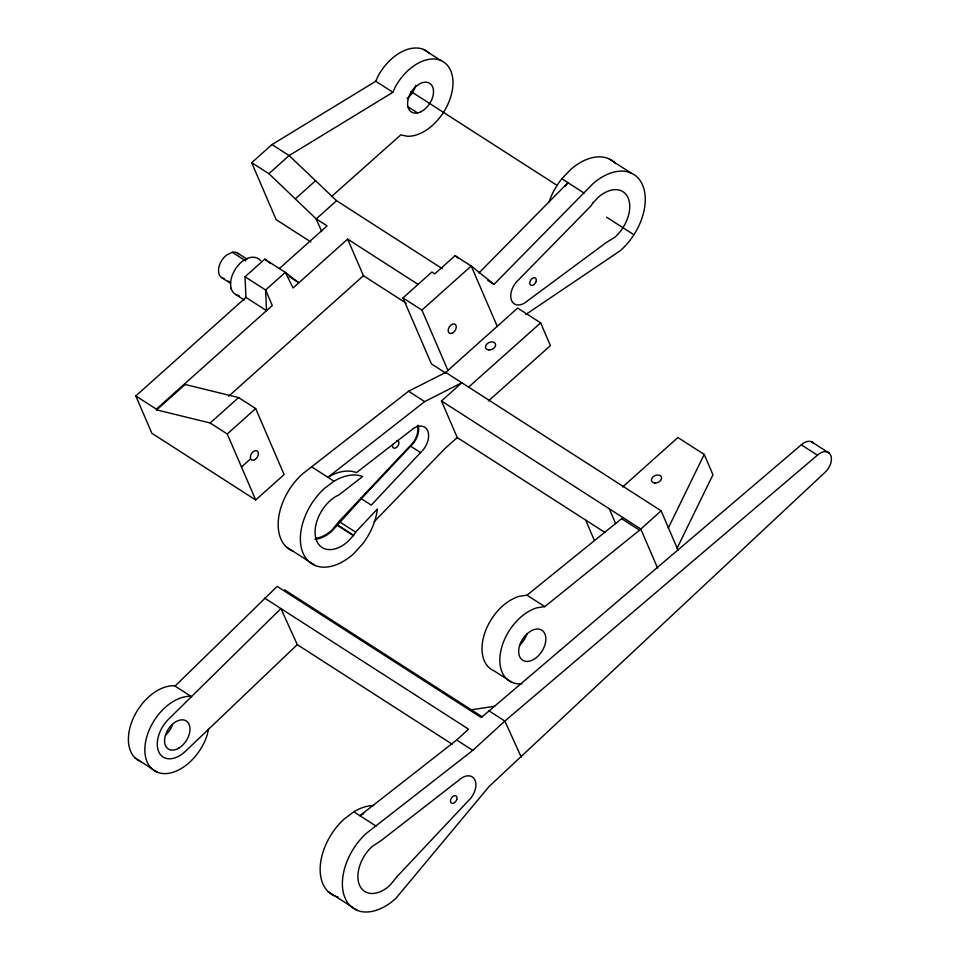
<?xml version="1.0" encoding="UTF-8"?>
<svg xmlns="http://www.w3.org/2000/svg" width="960" height="960" viewBox="0 0 960 960"><rect width="100%" height="100%" fill="white"/><g stroke="black" fill="none" stroke-linecap="round" stroke-linejoin="round"><path stroke-width="1.44" d="M361.332 497.676L361.332 498.732L332.148 530.904A31.38 20.112 -57.3 0 1 314.964 539.268M208.44 729.36L207.228 734.88A42.468 27.228 -57.3 0 1 164.844 773.616A42.468 27.228 -57.3 0 1 147.324 735.072A42.468 27.228 -57.3 0 1 189.708 696.336L191.484 696.648L175.032 686.076L173.256 685.764A42.468 27.228 -57.3 0 0 132.744 719.448A42.468 27.228 -57.3 0 0 141.06 761.748M310.896 241.968L276.144 219.636L251.688 162.708L271.992 144.564L375.78 81.264L378.012 76.152A42.468 27.228 -57.3 0 1 429.456 53.424M251.688 162.708L268.908 173.652L289.128 155.568L392.928 92.28L395.148 87.168A42.468 27.228 -57.3 0 1 438.42 59.688A42.468 27.228 -57.3 0 1 449.076 101.52A42.468 27.228 -57.3 0 1 407.652 136.296L400.764 134.916L331.524 196.536M668.268 528.12L704.208 454.416L677.904 437.532L622.572 487.008M677.076 548.244L712.956 474.72L704.208 454.416M353.616 535.296L355.644 532.128L377.376 509.04A50.652 32.46 -57.3 0 1 362.556 544.02L353.808 553.584A50.652 32.46 -57.3 0 1 303.3 553.728A50.652 32.46 -57.3 0 1 324.276 488.556L334.032 481.212A50.652 32.46 -57.3 0 1 362.616 476.532L338.904 494.976L335.928 496.368A31.38 20.112 -57.3 0 0 315.888 538.5A31.38 20.112 -57.3 0 0 348.192 541.212L353.616 535.296L337.572 524.976M605.304 532.704L457.248 437.556L441.468 400.956L461.82 382.752L424.68 401.604L327.936 477.288A50.652 32.46 -57.3 0 1 356.508 472.608L413.82 428.196A17.16 10.992 -57.3 0 1 427.632 430.632A17.16 10.992 -57.3 0 1 423.48 449.472L371.28 505.116L361.332 498.732L413.544 443.088A17.16 10.992 -57.3 0 0 418.08 425.244M549.144 201.636A50.652 32.46 -57.3 0 1 561.828 178.776L570.732 169.44A50.652 32.46 -57.3 0 1 615.804 163.704M487.824 280.38L494.016 284.352L592.944 183.72A50.652 32.46 -57.3 0 1 642.792 185.568A50.652 32.46 -57.3 0 1 620.268 250.704L525.816 314.472M374.148 521.796L444.912 448.584L457.248 437.556M478.956 272.94L567.936 182.7A50.652 32.46 -57.3 0 0 565.284 186.204M175.032 686.076L277.188 586.404L481.272 717.552L801.312 444.828A13.272 8.508 -57.3 0 1 813.228 442.872M522 683.76A42.468 27.228 -57.3 0 1 500.712 651.432A42.468 27.228 -57.3 0 1 537.012 607.776L544.8 606.636L639.54 530.196L661.128 510.804L445.704 372.396L408.564 391.248L302.064 474.276A50.652 32.46 -57.3 0 0 293.256 551.328M297.276 644.652L184.92 751.788A26.196 16.8 -57.3 0 1 158.784 751.872A26.196 16.8 -57.3 0 1 169.632 718.164L280.92 608.592L297.276 644.652L452.16 744.192M512.1 682.416L494.28 670.968A42.468 27.228 -57.3 0 1 484.68 633.276A42.468 27.228 -57.3 0 1 519.192 596.316L526.98 595.188L622.956 517.572L640.776 529.008L657.624 568.152M817.416 455.172L504.876 721.056L472.788 750.372L366.276 833.412A50.652 32.46 -57.3 0 0 345.3 898.572A50.652 32.46 -57.3 0 0 395.808 898.428L489.156 786.432L825.156 472.212A13.272 8.508 -57.3 0 0 830.652 455.136A13.272 8.508 -57.3 0 0 817.416 455.172L801.312 444.828M363.696 813.636A50.652 32.46 -57.3 0 0 359.916 815.712L456.672 740.016L468.54 729.156L264.456 598.008M295.272 198.888L315.576 180.732M184.764 383.748L185.076 384.48L238.584 397.572L255.672 408.564L284.1 474.588L255.696 499.98L151.872 433.284L135.792 395.94L245.94 297.432L245.04 276.78L264.744 259.152L285.312 272.364L298.812 282.78L289.14 276.564M442.272 268.656L336.576 200.712L316.212 218.916L321.696 231.6M279.36 268.572L327.084 225.888L316.212 218.916L268.908 173.652M255.696 499.98L227.256 433.98L210.168 422.988L156.672 409.896L156.36 409.152L272.28 305.496L265.608 289.992L245.04 276.78M156.672 409.896L185.076 384.48M418.152 284.424L347.652 239.112L293.052 287.94L285.312 272.364L265.608 289.992L266.508 310.644L245.94 297.432M228.684 396.204L363.42 275.712L347.652 239.112M210.168 422.988L238.584 397.572M227.256 433.98L255.672 408.564M445.644 373.044L431.412 363.9L402.972 297.9L431.928 272.016L434.772 273.864L455.112 255.672L471.228 266.028L494.016 284.352M241.476 466.98L250.596 458.832M448.008 370.596L421.932 310.092L471.228 266.028L497.34 326.568M445.704 372.396L517.632 308.076L540.636 322.86L550.44 345.624L488.388 400.98M468.612 387.108L540.636 322.86M373.668 805.56A50.652 32.46 -57.3 0 0 353.82 811.788L344.064 819.132A50.652 32.46 -57.3 0 0 320.304 865.596A50.652 32.46 -57.3 0 0 338.004 897.036M560.064 650.196L560.676 649.776M239.196 254.592A14.628 9.384 -57.3 0 0 232.272 252.264L226.5 255.096L223.836 257.628A14.628 9.384 -57.3 0 0 224.364 278.652M471.276 709.788L494.616 706.296M608.892 158.784L631.104 173.064M423.576 49.452L440.712 60.456M561.828 178.776L584.04 193.056M410.94 91.476L557.268 185.508M606.576 217.188L632.868 234.084M375.78 81.264L392.928 92.28M407.748 106.62L417.54 112.908M811.356 441.672L829.332 453.228M271.992 144.564L289.128 155.568L336.576 200.712M402.972 297.9L421.932 310.092M363.42 275.712L406.224 303.228M237.36 252.948L247.152 259.248M232.272 252.264L245.748 260.916M441.468 400.956L622.956 517.572M621.708 518.736L639.54 530.196M408.564 391.248L424.68 401.604M228.036 281.004L230.484 282.576M222 277.848L230.568 283.356M230.592 288.204L233.004 292.104A21.24 13.608 -57.3 0 0 239.1 295.644M235.68 294.48L244.248 299.988M410.664 446.232L420.6 452.616M526.98 595.188L544.8 606.636M311.82 466.932L334.032 481.212M339.6 521.82L355.644 532.128M337.296 525.288L353.34 535.596M135.792 395.94L156.36 409.152M286.116 546.756L315.468 565.608M488.76 710.7L504.876 721.056L521.244 757.116M284.568 589.812L482.304 716.868M456.672 740.016L472.788 750.372M353.82 811.788L376.032 826.056M135.072 757.92L157.512 772.332M328.116 891.6L357.468 910.452M264.744 259.152L270.372 263.484M455.112 255.672L458.532 258.42M260.64 260.736C257.22 256.344 250.968 256.5 246.372 258.804A21.24 13.608 -57.3 0 0 235.044 269.58L232.56 274.488A21.24 13.608 -57.3 0 0 231.276 288.648M678 550.176L661.128 510.804M609.24 508.752L615.66 523.668M585.612 520.044L594.348 540.324M396.924 440.484A4.248 2.724 -57.3 0 1 398.676 444.336L398.256 445.344A4.248 2.724 -57.3 0 1 395.256 448.08L394.44 448.212A4.248 2.724 -57.3 0 1 392.688 444.36M315.528 538.272A30.312 19.428 -57.3 0 0 331.836 530.22L339.108 521.328L410.268 445.644A16.092 10.308 -57.3 0 0 417.3 425.88M526.908 633.984A17.808 11.412 -57.3 0 1 519.432 645.384M415.716 85.488A16.992 10.884 -57.3 0 1 407.112 98.604M172.488 724.596A16.656 10.68 -57.3 0 1 165.492 735.252M456.72 799.5L456.3 800.496A4.248 2.724 -57.3 0 1 453.3 803.244L452.484 803.376A4.248 2.724 -57.3 0 1 450.732 799.512A4.248 2.724 -57.3 0 1 454.968 795.648A4.248 2.724 -57.3 0 1 456.72 799.5M535.992 281.676L535.548 282.684A4.248 2.724 -57.3 0 1 532.512 285.336L531.708 285.432A4.248 2.724 -57.3 0 1 530.076 281.46A4.248 2.724 -57.3 0 1 534.372 277.704A4.248 2.724 -57.3 0 1 535.992 281.676M397.152 876.48L389.88 885.372A30.312 19.428 -57.3 0 1 359.652 885.468A30.312 19.428 -57.3 0 1 372.204 846.456L381.024 840.66L458.928 780.144A16.092 10.308 -57.3 0 1 474.972 780.096A16.092 10.308 -57.3 0 1 468.312 800.796L397.152 876.48M593.1 202.752L590.904 205.98L518.688 279.696A16.092 10.308 -57.3 0 0 511.536 300.384A16.092 10.308 -57.3 0 0 527.364 300.972L606.024 242.7L614.784 237.264A30.312 19.428 -57.3 0 0 628.26 198.276A30.312 19.428 -57.3 0 0 598.428 197.172L593.1 202.752M527.256 633.612L524.16 636.948A17.808 11.412 -57.3 0 0 524.772 661.14A17.808 11.412 -57.3 0 0 545.484 642.624A17.808 11.412 -57.3 0 0 530.7 631.092L527.256 633.612M489 349.956A5.304 3.744 -23.3 0 0 495.528 344.124A5.304 3.744 -23.3 0 0 487.116 343.728A5.304 3.744 -23.3 0 0 489 349.956M420.912 111.744A16.992 10.884 -57.3 0 0 431.604 85.104A16.992 10.884 -57.3 0 0 409.14 96.108A16.992 10.884 -57.3 0 0 420.912 111.744M254.82 459.672A5.304 3.408 -57.3 0 0 257.616 451.308A5.304 3.408 -57.3 0 0 250.644 455.388A5.304 3.408 -57.3 0 0 254.82 459.672M654.96 483.036A5.304 3.744 -23.3 0 0 661.488 477.204A5.304 3.744 -23.3 0 0 653.076 476.82A5.304 3.744 -23.3 0 0 654.96 483.036M452.688 332.94A5.304 3.408 -57.3 0 0 455.472 324.576A5.304 3.408 -57.3 0 0 448.5 328.668A5.304 3.408 -57.3 0 0 452.688 332.94M178.728 748.2A16.656 10.68 -57.3 0 0 187.488 721.956A16.656 10.68 -57.3 0 0 165.6 734.784A16.656 10.68 -57.3 0 0 178.728 748.2"/></g></svg>
